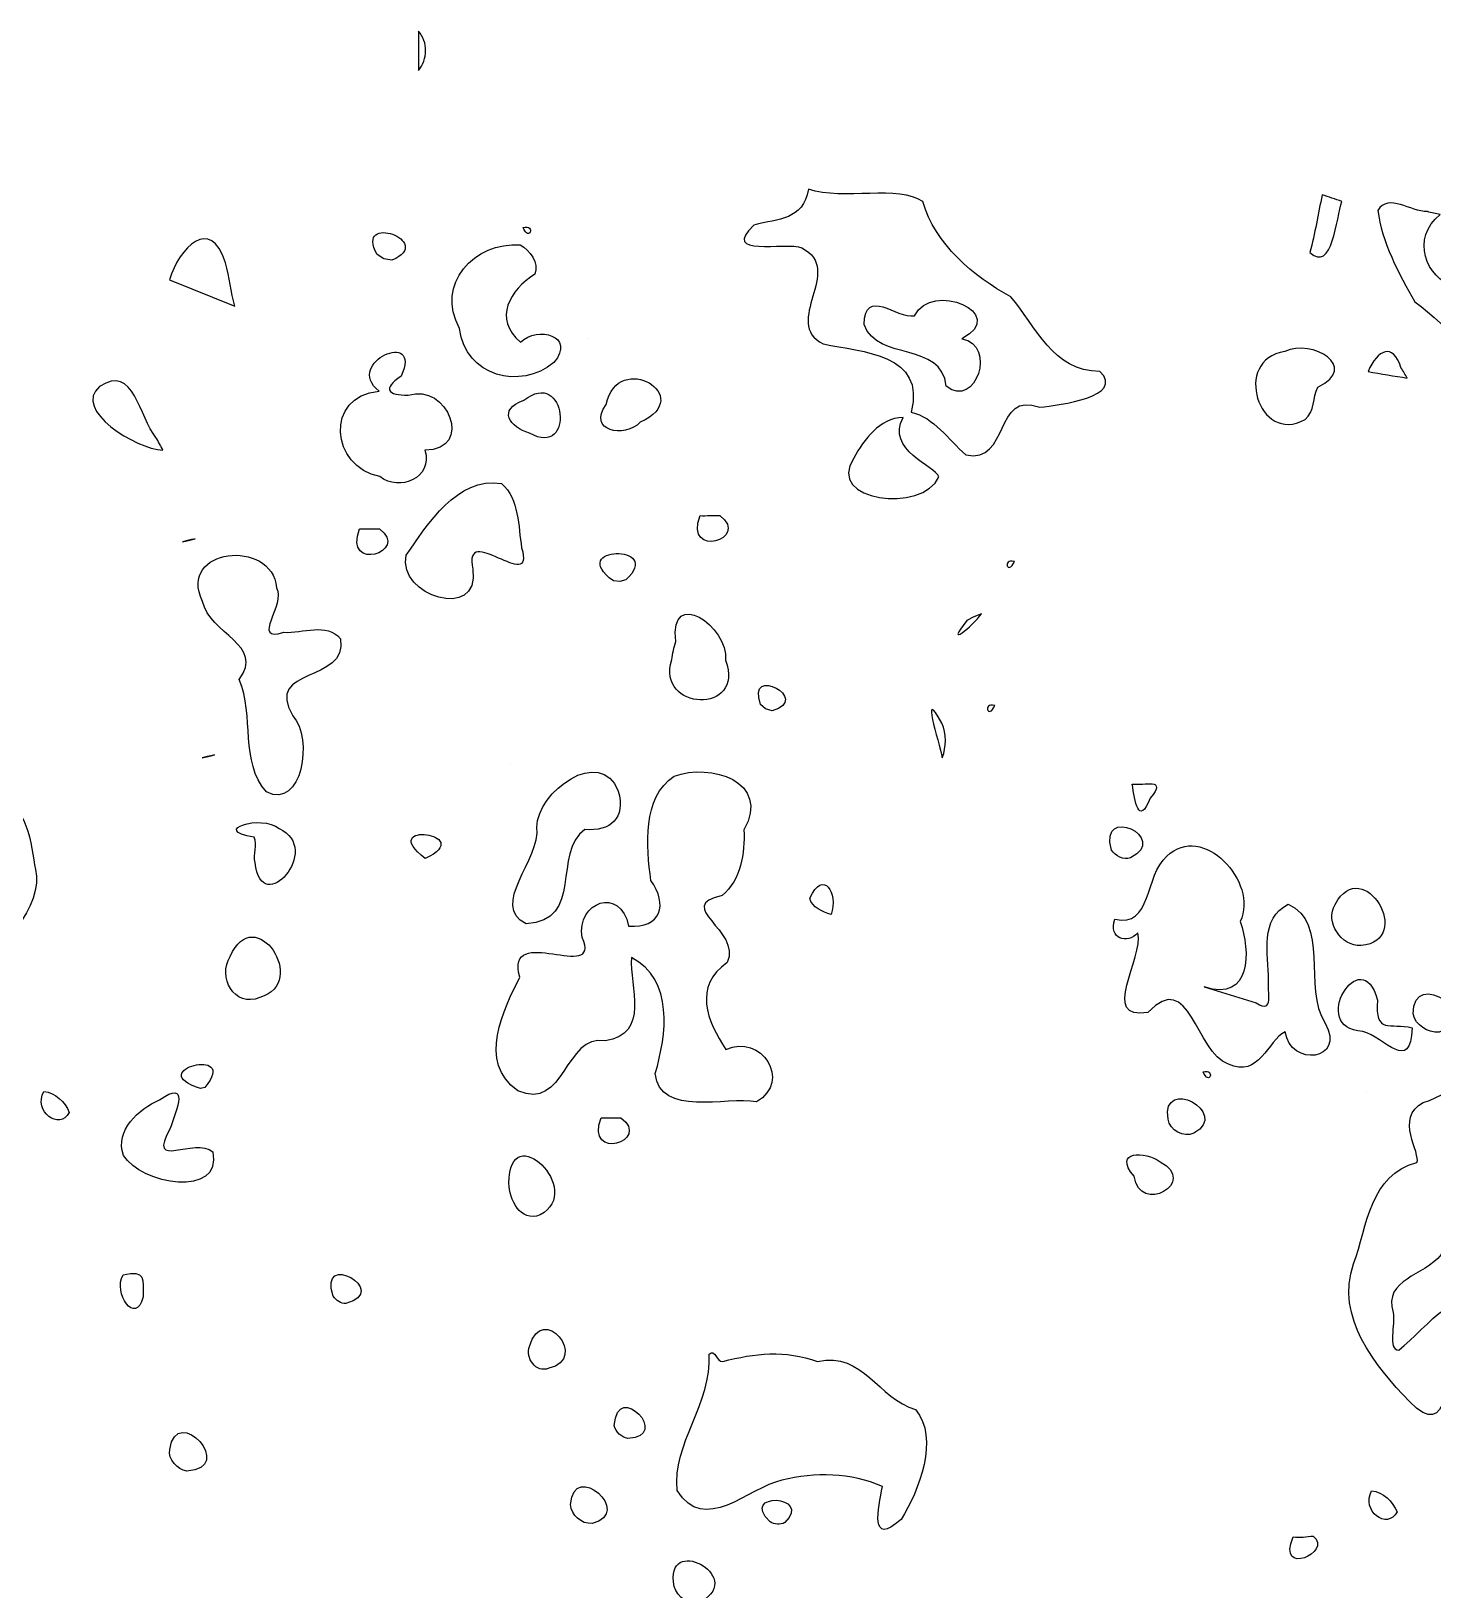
# Model space of a CAD drawing. Header units: centimetres. Extents: x -10.8 to 7.1, y -6.8 to 6.6.
# Drawn here: x -1.379 to -0.103, y 5.178 to 6.598 of the extents above; entities that cross this region are included whole.
import ezdxf

# ---------------------------------------------------------------- set-up
doc = ezdxf.new("R2010")
doc.units = ezdxf.units.CM
doc.header["$MEASUREMENT"] = 0
doc.layers.add('Layer 1', color=7, linetype='Continuous')

msp = doc.modelspace()

# ---------------------------------------------------------------- linework, layer by layer
at = {"layer": 'Layer 1'}
for points, knots in [([(-1.02694, 6.56188), (-1.02694, 6.56188), (-1.02694, 6.59766), (-1.02694, 6.59766), (-1.02694, 6.59766), (-1.01771, 6.58771), (-1.0185, 6.57203), (-1.02694, 6.56188)], [0, 0, 0, 0, 0.3333333, 0.3333333, 0.3333333, 0.3333333, 1, 1, 1, 1]), ([(-0.67176, 6.45364), (-0.63946, 6.44296), (-0.58943, 6.45799), (-0.56763, 6.44238), (-0.56763, 6.44238), (-0.5568, 6.40401), (-0.52103, 6.37391), (-0.4874, 6.35567), (-0.4874, 6.35567), (-0.46505, 6.32967), (-0.44908, 6.28726), (-0.40635, 6.28779), (-0.40635, 6.28779), (-0.38302, 6.2646), (-0.44288, 6.25706), (-0.46103, 6.25508), (-0.46103, 6.25508), (-0.50317, 6.2709), (-0.48786, 6.20335), (-0.52855, 6.21163), (-0.52855, 6.21163), (-0.54459, 6.22603), (-0.55701, 6.24557), (-0.57828, 6.25056), (-0.57828, 6.25056), (-0.56438, 6.30387), (-0.62255, 6.30537), (-0.65836, 6.31271), (-0.65836, 6.31271), (-0.69655, 6.33204), (-0.63866, 6.38006), (-0.67766, 6.40017), (-0.67766, 6.40017), (-0.69236, 6.40657), (-0.75311, 6.39098), (-0.72133, 6.42103), (-0.72133, 6.42103), (-0.69874, 6.4271), (-0.67695, 6.42526), (-0.67176, 6.45364)], [0, 0, 0, 0, 0.0909091, 0.0909091, 0.0909091, 0.0909091, 0.1818182, 0.1818182, 0.1818182, 0.1818182, 0.2727273, 0.2727273, 0.2727273, 0.2727273, 0.3636364, 0.3636364, 0.3636364, 0.3636364, 0.4545455, 0.4545455, 0.4545455, 0.4545455, 0.5454545, 0.5454545, 0.5454545, 0.5454545, 0.6363636, 0.6363636, 0.6363636, 0.6363636, 0.7272727, 0.7272727, 0.7272727, 0.7272727, 0.8181818, 0.8181818, 0.8181818, 0.8181818, 1, 1, 1, 1]), ([(-0.18609, 6.44261), (-0.19087, 6.42796), (-0.19493, 6.3767), (-0.21522, 6.39618), (-0.21522, 6.39618), (-0.21043, 6.41335), (-0.20769, 6.4311), (-0.20398, 6.44858), (-0.20398, 6.44858), (-0.19802, 6.44659), (-0.19205, 6.4446), (-0.18609, 6.44262), (-0.18609, 6.44262), (-0.18609, 6.44262), (-0.18609, 6.44261), (-0.18609, 6.44261)], [0, 0, 0, 0, 0.2, 0.2, 0.2, 0.2, 0.4, 0.4, 0.4, 0.4, 0.6, 0.6, 0.6, 0.6, 1, 1, 1, 1]), ([(-0.09664, 6.43069), (-0.12345, 6.40958), (-0.10917, 6.37207), (-0.08387, 6.36543), (-0.08387, 6.36543), (-0.07466, 6.3317), (-0.01745, 6.37001), (-0.02734, 6.32451), (-0.02734, 6.32451), (-0.01645, 6.29452), (-0.03829, 6.24279), (-0.07172, 6.25153), (-0.07172, 6.25153), (-0.04768, 6.29316), (-0.09006, 6.32769), (-0.11957, 6.35126), (-0.11957, 6.35126), (-0.13442, 6.37596), (-0.14974, 6.40678), (-0.15324, 6.43426), (-0.15324, 6.43426), (-0.14378, 6.45052), (-0.12303, 6.43287), (-0.10821, 6.43326), (-0.10821, 6.43326), (-0.10435, 6.4324), (-0.10049, 6.43154), (-0.09663, 6.43069), (-0.09663, 6.43069), (-0.09663, 6.43069), (-0.09664, 6.43069), (-0.09664, 6.43069)], [0, 0, 0, 0, 0.1111111, 0.1111111, 0.1111111, 0.1111111, 0.2222222, 0.2222222, 0.2222222, 0.2222222, 0.3333333, 0.3333333, 0.3333333, 0.3333333, 0.4444444, 0.4444444, 0.4444444, 0.4444444, 0.5555556, 0.5555556, 0.5555556, 0.5555556, 0.6666667, 0.6666667, 0.6666667, 0.6666667, 0.7777778, 0.7777778, 0.7777778, 0.7777778, 1, 1, 1, 1]), ([(-1.05109, 6.38912), (-1.01035, 6.40597), (-1.0858, 6.43325), (-1.06448, 6.39412), (-1.06448, 6.39412), (-1.06448, 6.39412), (-1.0583, 6.39019), (-1.0583, 6.39019), (-1.0583, 6.39019), (-1.0583, 6.39019), (-1.05109, 6.38911), (-1.05109, 6.38911), (-1.05109, 6.38911), (-1.05109, 6.38911), (-1.05109, 6.38912), (-1.05109, 6.38912)], [0, 0, 0, 0, 0.2, 0.2, 0.2, 0.2, 0.4, 0.4, 0.4, 0.4, 0.6, 0.6, 0.6, 0.6, 1, 1, 1, 1]), ([(-1.19392, 6.3472), (-1.19392, 6.3472), (-1.25355, 6.37105), (-1.25355, 6.37105), (-1.25355, 6.37105), (-1.24482, 6.40055), (-1.21593, 6.43014), (-1.20266, 6.38651), (-1.20266, 6.38651), (-1.1986, 6.37367), (-1.1979, 6.36006), (-1.19392, 6.3472)], [0, 0, 0, 0, 0.25, 0.25, 0.25, 0.25, 0.5, 0.5, 0.5, 0.5, 1, 1, 1, 1]), ([(-0.93409, 6.40307), (-0.97585, 6.40594), (-1.01173, 6.36714), (-0.98935, 6.32692), (-0.98935, 6.32692), (-0.98419, 6.28285), (-0.93384, 6.27057), (-0.90358, 6.2958), (-0.90358, 6.2958), (-0.88282, 6.3203), (-0.91877, 6.32955), (-0.93381, 6.31437), (-0.93381, 6.31437), (-0.95943, 6.33544), (-0.94336, 6.36213), (-0.92084, 6.37634), (-0.92084, 6.37634), (-0.91689, 6.38643), (-0.92543, 6.39821), (-0.93409, 6.40307)], [0, 0, 0, 0, 0.1666667, 0.1666667, 0.1666667, 0.1666667, 0.3333333, 0.3333333, 0.3333333, 0.3333333, 0.5, 0.5, 0.5, 0.5, 0.6666667, 0.6666667, 0.6666667, 0.6666667, 1, 1, 1, 1]), ([(-0.62112, 6.33032), (-0.60807, 6.29598), (-0.55073, 6.3157), (-0.54627, 6.27417), (-0.54627, 6.27417), (-0.51907, 6.25296), (-0.50025, 6.31178), (-0.53196, 6.31738), (-0.53196, 6.31738), (-0.48842, 6.34089), (-0.55958, 6.37054), (-0.57517, 6.33849), (-0.57517, 6.33849), (-0.59204, 6.33539), (-0.61989, 6.36556), (-0.62112, 6.33032)], [0, 0, 0, 0, 0.2, 0.2, 0.2, 0.2, 0.4, 0.4, 0.4, 0.4, 0.6, 0.6, 0.6, 0.6, 1, 1, 1, 1]), ([(-1.04273, 6.28345), (-1.0224, 6.32677), (-1.09552, 6.29639), (-1.06271, 6.26967), (-1.06271, 6.26967), (-1.11275, 6.26546), (-1.10663, 6.20041), (-1.06215, 6.19191), (-1.06215, 6.19191), (-1.04398, 6.17789), (-1.01329, 6.19064), (-1.02097, 6.21599), (-1.02097, 6.21599), (-0.97585, 6.21608), (-1.00011, 6.27812), (-1.03629, 6.26598), (-1.03629, 6.26598), (-1.05453, 6.26633), (-1.06041, 6.27125), (-1.04274, 6.28343), (-1.04274, 6.28343), (-1.04274, 6.28343), (-1.04273, 6.28345), (-1.04273, 6.28345)], [0, 0, 0, 0, 0.1428571, 0.1428571, 0.1428571, 0.1428571, 0.2857143, 0.2857143, 0.2857143, 0.2857143, 0.4285714, 0.4285714, 0.4285714, 0.4285714, 0.5714286, 0.5714286, 0.5714286, 0.5714286, 0.7142857, 0.7142857, 0.7142857, 0.7142857, 1, 1, 1, 1]), ([(-0.82483, 6.24141), (-0.77303, 6.26493), (-0.84505, 6.30797), (-0.85592, 6.25771), (-0.85592, 6.25771), (-0.87387, 6.23346), (-0.83904, 6.22648), (-0.82483, 6.24141)], [0, 0, 0, 0, 0.3333333, 0.3333333, 0.3333333, 0.3333333, 1, 1, 1, 1]), ([(-0.2196, 6.24397), (-0.26169, 6.22015), (-0.2864, 6.29848), (-0.23798, 6.30582), (-0.23798, 6.30582), (-0.21265, 6.31779), (-0.16952, 6.2918), (-0.2078, 6.27338), (-0.2078, 6.27338), (-0.21308, 6.2641), (-0.21013, 6.25096), (-0.2196, 6.24397)], [0, 0, 0, 0, 0.25, 0.25, 0.25, 0.25, 0.5, 0.5, 0.5, 0.5, 1, 1, 1, 1]), ([(-0.12645, 6.2816), (-0.13838, 6.28359), (-0.1503, 6.28558), (-0.16223, 6.28756), (-0.16223, 6.28756), (-0.15346, 6.30764), (-0.1397, 6.31416), (-0.13224, 6.29125), (-0.13224, 6.29125), (-0.13031, 6.28803), (-0.12838, 6.28482), (-0.12645, 6.2816)], [0, 0, 0, 0, 0.25, 0.25, 0.25, 0.25, 0.5, 0.5, 0.5, 0.5, 1, 1, 1, 1]), ([(-1.2595, 6.216), (-1.28417, 6.21701), (-1.34238, 6.25267), (-1.31719, 6.27387), (-1.31719, 6.27387), (-1.28585, 6.29576), (-1.28085, 6.24502), (-1.26585, 6.22765), (-1.26585, 6.22765), (-1.26373, 6.22377), (-1.26161, 6.21988), (-1.25949, 6.216), (-1.25949, 6.216), (-1.25949, 6.216), (-1.2595, 6.216), (-1.2595, 6.216)], [0, 0, 0, 0, 0.2, 0.2, 0.2, 0.2, 0.4, 0.4, 0.4, 0.4, 0.6, 0.6, 0.6, 0.6, 1, 1, 1, 1]), ([(-0.92566, 6.23145), (-0.88347, 6.2077), (-0.89246, 6.29232), (-0.93087, 6.26145), (-0.93087, 6.26145), (-0.95524, 6.2528), (-0.94379, 6.23693), (-0.92566, 6.23145)], [0, 0, 0, 0, 0.3333333, 0.3333333, 0.3333333, 0.3333333, 1, 1, 1, 1]), ([(-0.58562, 6.24582), (-0.60142, 6.21605), (-0.55651, 6.2014), (-0.5529, 6.19179), (-0.5529, 6.19179), (-0.56731, 6.15822), (-0.65717, 6.16925), (-0.63042, 6.20885), (-0.63042, 6.20885), (-0.62087, 6.22581), (-0.60713, 6.24515), (-0.58562, 6.24582)], [0, 0, 0, 0, 0.25, 0.25, 0.25, 0.25, 0.5, 0.5, 0.5, 0.5, 1, 1, 1, 1]), ([(-0.95125, 6.18577), (-0.99188, 6.19163), (-1.01823, 6.14869), (-1.038, 6.12039), (-1.038, 6.12039), (-1.04636, 6.08297), (-0.97094, 6.05959), (-0.97722, 6.10748), (-0.97722, 6.10748), (-0.98736, 6.1524), (-0.91968, 6.08341), (-0.93294, 6.12701), (-0.93294, 6.12701), (-0.93606, 6.14708), (-0.93498, 6.17081), (-0.95124, 6.18576), (-0.95124, 6.18576), (-0.95124, 6.18576), (-0.95125, 6.18577), (-0.95125, 6.18577)], [0, 0, 0, 0, 0.1666667, 0.1666667, 0.1666667, 0.1666667, 0.3333333, 0.3333333, 0.3333333, 0.3333333, 0.5, 0.5, 0.5, 0.5, 0.6666667, 0.6666667, 0.6666667, 0.6666667, 1, 1, 1, 1]), ([(-0.77049, 6.15636), (-0.78519, 6.11604), (-0.72406, 6.13506), (-0.75233, 6.15636), (-0.75233, 6.15636), (-0.75838, 6.15651), (-0.76444, 6.1562), (-0.77049, 6.15636)], [0, 0, 0, 0, 0.3333333, 0.3333333, 0.3333333, 0.3333333, 1, 1, 1, 1]), ([(-1.15599, 6.09065), (-1.16038, 6.13612), (-1.24679, 6.12693), (-1.22351, 6.07829), (-1.22351, 6.07829), (-1.21701, 6.04838), (-1.16611, 6.03844), (-1.19002, 6.00707), (-1.19002, 6.00707), (-1.17595, 5.97356), (-1.18951, 5.9326), (-1.16534, 5.90465), (-1.16534, 5.90465), (-1.13247, 5.88805), (-1.12266, 5.95368), (-1.14124, 5.97398), (-1.14124, 5.97398), (-1.1681, 6.01953), (-1.09067, 6.00293), (-1.09791, 6.04426), (-1.09791, 6.04426), (-1.11045, 6.05931), (-1.13235, 6.04911), (-1.14936, 6.05009), (-1.14936, 6.05009), (-1.18053, 6.04073), (-1.14722, 6.07544), (-1.15599, 6.09065)], [0, 0, 0, 0, 0.125, 0.125, 0.125, 0.125, 0.25, 0.25, 0.25, 0.25, 0.375, 0.375, 0.375, 0.375, 0.5, 0.5, 0.5, 0.5, 0.625, 0.625, 0.625, 0.625, 0.75, 0.75, 0.75, 0.75, 1, 1, 1, 1]), ([(-1.0806, 6.14444), (-1.0953, 6.10412), (-1.03417, 6.12314), (-1.06244, 6.14444), (-1.06244, 6.14444), (-1.06849, 6.14459), (-1.07455, 6.14428), (-1.0806, 6.14444)], [0, 0, 0, 0, 0.3333333, 0.3333333, 0.3333333, 0.3333333, 1, 1, 1, 1]), ([(-0.83795, 6.09774), (-0.80229, 6.13136), (-0.89319, 6.12857), (-0.84933, 6.09696), (-0.84933, 6.09696), (-0.84933, 6.09696), (-0.84357, 6.09629), (-0.84357, 6.09629), (-0.84357, 6.09629), (-0.84357, 6.09629), (-0.83795, 6.09774), (-0.83795, 6.09774)], [0, 0, 0, 0, 0.25, 0.25, 0.25, 0.25, 0.5, 0.5, 0.5, 0.5, 1, 1, 1, 1]), ([(-0.79616, 6.02517), (-0.81112, 5.97819), (-0.72859, 5.97465), (-0.7473, 6.02471), (-0.7473, 6.02471), (-0.74429, 6.05542), (-0.79884, 6.09243), (-0.79249, 6.04166), (-0.79249, 6.04166), (-0.79395, 6.03622), (-0.79572, 6.03082), (-0.79617, 6.02517), (-0.79617, 6.02517), (-0.79617, 6.02517), (-0.79616, 6.02517), (-0.79616, 6.02517)], [0, 0, 0, 0, 0.2, 0.2, 0.2, 0.2, 0.4, 0.4, 0.4, 0.4, 0.6, 0.6, 0.6, 0.6, 1, 1, 1, 1]), ([(-0.51409, 6.06691), (-0.52249, 6.05585), (-0.54873, 6.03385), (-0.52757, 6.06079), (-0.52757, 6.06079), (-0.52757, 6.06079), (-0.52106, 6.06426), (-0.52106, 6.06426), (-0.52106, 6.06426), (-0.52106, 6.06426), (-0.51409, 6.06691), (-0.51409, 6.06691)], [0, 0, 0, 0, 0.25, 0.25, 0.25, 0.25, 0.5, 0.5, 0.5, 0.5, 1, 1, 1, 1]), ([(-0.70492, 5.97865), (-0.66746, 5.98888), (-0.72906, 6.02168), (-0.71533, 5.98441), (-0.71533, 5.98441), (-0.71533, 5.98441), (-0.71074, 5.98039), (-0.71074, 5.98039), (-0.71074, 5.98039), (-0.71074, 5.98039), (-0.70492, 5.97866), (-0.70492, 5.97866), (-0.70492, 5.97866), (-0.70492, 5.97866), (-0.70492, 5.97865), (-0.70492, 5.97865)], [0, 0, 0, 0, 0.2, 0.2, 0.2, 0.2, 0.4, 0.4, 0.4, 0.4, 0.6, 0.6, 0.6, 0.6, 1, 1, 1, 1]), ([(-0.54987, 5.93572), (-0.55283, 5.95051), (-0.57049, 6.00362), (-0.55031, 5.96746), (-0.55031, 5.96746), (-0.54597, 5.95746), (-0.54605, 5.94586), (-0.54987, 5.93572)], [0, 0, 0, 0, 0.3333333, 0.3333333, 0.3333333, 0.3333333, 1, 1, 1, 1]), ([(-0.84488, 5.90542), (-0.86099, 5.9473), (-0.9189, 5.90462), (-0.91898, 5.87264), (-0.91898, 5.87264), (-0.91522, 5.84311), (-0.96256, 5.8012), (-0.92888, 5.78459), (-0.92888, 5.78459), (-0.87584, 5.78702), (-0.9056, 5.84918), (-0.87531, 5.87052), (-0.87531, 5.87052), (-0.85207, 5.8682), (-0.83778, 5.881), (-0.84487, 5.90541), (-0.84487, 5.90541), (-0.84487, 5.90541), (-0.84488, 5.90542), (-0.84488, 5.90542)], [0, 0, 0, 0, 0.1666667, 0.1666667, 0.1666667, 0.1666667, 0.3333333, 0.3333333, 0.3333333, 0.3333333, 0.5, 0.5, 0.5, 0.5, 0.6666667, 0.6666667, 0.6666667, 0.6666667, 1, 1, 1, 1]), ([(-0.7305, 5.87012), (-0.70547, 5.91443), (-0.7614, 5.93149), (-0.79396, 5.91892), (-0.79396, 5.91892), (-0.82365, 5.89945), (-0.81909, 5.85488), (-0.81525, 5.82409), (-0.81525, 5.82409), (-0.79932, 5.80221), (-0.8061, 5.78033), (-0.83552, 5.78238), (-0.83552, 5.78238), (-0.84246, 5.81895), (-0.88333, 5.80485), (-0.87774, 5.77196), (-0.87774, 5.77196), (-0.85907, 5.7297), (-0.94907, 5.78671), (-0.93459, 5.7359), (-0.93459, 5.7359), (-0.949, 5.70734), (-0.97377, 5.65851), (-0.93628, 5.63242), (-0.93628, 5.63242), (-0.89372, 5.61338), (-0.89367, 5.68431), (-0.85696, 5.67808), (-0.85696, 5.67808), (-0.81554, 5.68388), (-0.83459, 5.72763), (-0.83296, 5.75392), (-0.83296, 5.75392), (-0.79427, 5.73326), (-0.80062, 5.68375), (-0.81128, 5.64816), (-0.81128, 5.64816), (-0.80709, 5.60783), (-0.7463, 5.62762), (-0.71916, 5.62228), (-0.71916, 5.62228), (-0.68607, 5.64161), (-0.71524, 5.685), (-0.74691, 5.66995), (-0.74691, 5.66995), (-0.76424, 5.69602), (-0.77683, 5.72768), (-0.74573, 5.74936), (-0.74573, 5.74936), (-0.73222, 5.77872), (-0.79537, 5.80042), (-0.75035, 5.81029), (-0.75035, 5.81029), (-0.7329, 5.82457), (-0.72975, 5.84896), (-0.7305, 5.8701), (-0.7305, 5.8701), (-0.7305, 5.8701), (-0.7305, 5.87012), (-0.7305, 5.87012)], [0, 0, 0, 0, 0.0625, 0.0625, 0.0625, 0.0625, 0.125, 0.125, 0.125, 0.125, 0.1875, 0.1875, 0.1875, 0.1875, 0.25, 0.25, 0.25, 0.25, 0.3125, 0.3125, 0.3125, 0.3125, 0.375, 0.375, 0.375, 0.375, 0.4375, 0.4375, 0.4375, 0.4375, 0.5, 0.5, 0.5, 0.5, 0.5625, 0.5625, 0.5625, 0.5625, 0.625, 0.625, 0.625, 0.625, 0.6875, 0.6875, 0.6875, 0.6875, 0.75, 0.75, 0.75, 0.75, 0.8125, 0.8125, 0.8125, 0.8125, 0.875, 0.875, 0.875, 0.875, 1, 1, 1, 1]), ([(-0.37692, 5.91186), (-0.3746, 5.89651), (-0.37142, 5.87251), (-0.36055, 5.89906), (-0.36055, 5.89906), (-0.34425, 5.91794), (-0.36656, 5.91028), (-0.37692, 5.91186)], [0, 0, 0, 0, 0.3333333, 0.3333333, 0.3333333, 0.3333333, 1, 1, 1, 1]), ([(-1.41456, 5.89397), (-1.41038, 5.85434), (-1.43978, 5.81877), (-1.43496, 5.78032), (-1.43496, 5.78032), (-1.40831, 5.74499), (-1.36765, 5.80381), (-1.37563, 5.83406), (-1.37563, 5.83406), (-1.37985, 5.85506), (-1.38217, 5.89941), (-1.41226, 5.89397), (-1.41226, 5.89397), (-1.41226, 5.89397), (-1.41422, 5.89397), (-1.41422, 5.89397), (-1.41422, 5.89397), (-1.41422, 5.89397), (-10.79533, 5.89397), (-10.79533, 5.89397), (-10.79533, 5.89397), (-10.79533, 5.89397), (-1.41456, 5.89397), (-1.41456, 5.89397)], [0, 0, 0, 0, 0.1428571, 0.1428571, 0.1428571, 0.1428571, 0.2857143, 0.2857143, 0.2857143, 0.2857143, 0.4285714, 0.4285714, 0.4285714, 0.4285714, 0.5714286, 0.5714286, 0.5714286, 0.5714286, 0.7142857, 0.7142857, 0.7142857, 0.7142857, 1, 1, 1, 1]), ([(-0.37847, 5.84471), (-0.34176, 5.86272), (-0.40833, 5.89443), (-0.39568, 5.85173), (-0.39568, 5.85173), (-0.39236, 5.84594), (-0.38496, 5.84263), (-0.37847, 5.84471)], [0, 0, 0, 0, 0.3333333, 0.3333333, 0.3333333, 0.3333333, 1, 1, 1, 1]), ([(-1.1756, 5.84042), (-1.16984, 5.78775), (-1.11307, 5.85316), (-1.1538, 5.87136), (-1.1538, 5.87136), (-1.16925, 5.88475), (-1.21746, 5.8698), (-1.17641, 5.86335), (-1.17641, 5.86335), (-1.17298, 5.85613), (-1.17747, 5.84795), (-1.1756, 5.84042)], [0, 0, 0, 0, 0.25, 0.25, 0.25, 0.25, 0.5, 0.5, 0.5, 0.5, 1, 1, 1, 1]), ([(-0.27857, 5.78663), (-0.26153, 5.82272), (-0.31296, 5.87757), (-0.3454, 5.84616), (-0.3454, 5.84616), (-0.36567, 5.82894), (-0.35885, 5.7802), (-0.39268, 5.78881), (-0.39268, 5.78881), (-0.39879, 5.77053), (-0.38145, 5.76558), (-0.37181, 5.77627), (-0.37181, 5.77627), (-0.36626, 5.75406), (-0.40695, 5.69547), (-0.36273, 5.70388), (-0.36273, 5.70388), (-0.32401, 5.74423), (-0.31986, 5.66784), (-0.28928, 5.65657), (-0.28928, 5.65657), (-0.26156, 5.64394), (-0.25358, 5.67791), (-0.23765, 5.68624), (-0.23765, 5.68624), (-0.23283, 5.65362), (-0.18186, 5.6596), (-0.20134, 5.69412), (-0.20134, 5.69412), (-0.22202, 5.72662), (-0.19714, 5.78607), (-0.23483, 5.80239), (-0.23483, 5.80239), (-0.26086, 5.78995), (-0.25319, 5.75673), (-0.2528, 5.73322), (-0.2528, 5.73322), (-0.25405, 5.72295), (-0.2472, 5.70174), (-0.26404, 5.71255), (-0.26404, 5.71255), (-0.26404, 5.71255), (-0.3113, 5.727), (-0.3113, 5.727), (-0.3113, 5.727), (-0.26795, 5.71335), (-0.26925, 5.75942), (-0.27856, 5.78663), (-0.27856, 5.78663), (-0.27856, 5.78663), (-0.27857, 5.78663), (-0.27857, 5.78663)], [0, 0, 0, 0, 0.0714286, 0.0714286, 0.0714286, 0.0714286, 0.1428571, 0.1428571, 0.1428571, 0.1428571, 0.2142857, 0.2142857, 0.2142857, 0.2142857, 0.2857143, 0.2857143, 0.2857143, 0.2857143, 0.3571429, 0.3571429, 0.3571429, 0.3571429, 0.4285714, 0.4285714, 0.4285714, 0.4285714, 0.5, 0.5, 0.5, 0.5, 0.5714286, 0.5714286, 0.5714286, 0.5714286, 0.6428571, 0.6428571, 0.6428571, 0.6428571, 0.7142857, 0.7142857, 0.7142857, 0.7142857, 0.7857143, 0.7857143, 0.7857143, 0.7857143, 0.8571429, 0.8571429, 0.8571429, 0.8571429, 1, 1, 1, 1]), ([(-0.16861, 5.76478), (-0.11885, 5.7689), (-0.16657, 5.84926), (-0.19222, 5.80225), (-0.19222, 5.80225), (-0.20162, 5.78614), (-0.18676, 5.7638), (-0.16861, 5.76478)], [0, 0, 0, 0, 0.3333333, 0.3333333, 0.3333333, 0.3333333, 1, 1, 1, 1]), ([(-0.65118, 5.79293), (-0.64403, 5.8129), (-0.65858, 5.83458), (-0.6704, 5.80805), (-0.6704, 5.80805), (-0.66895, 5.7992), (-0.65844, 5.79567), (-0.65118, 5.79293)], [0, 0, 0, 0, 0.3333333, 0.3333333, 0.3333333, 0.3333333, 1, 1, 1, 1]), ([(-1.17135, 5.71743), (-1.12533, 5.73096), (-1.17598, 5.80614), (-1.19833, 5.75478), (-1.19833, 5.75478), (-1.20982, 5.73638), (-1.19484, 5.70757), (-1.17135, 5.71743)], [0, 0, 0, 0, 0.3333333, 0.3333333, 0.3333333, 0.3333333, 1, 1, 1, 1]), ([(-0.15364, 5.71505), (-0.16784, 5.76947), (-0.21772, 5.68886), (-0.16697, 5.68659), (-0.16697, 5.68659), (-0.14713, 5.68106), (-0.12343, 5.64765), (-0.12206, 5.68982), (-0.12206, 5.68982), (-0.14225, 5.69488), (-0.15598, 5.68309), (-0.15364, 5.71505)], [0, 0, 0, 0, 0.25, 0.25, 0.25, 0.25, 0.5, 0.5, 0.5, 0.5, 1, 1, 1, 1]), ([(-0.0975, 5.68577), (-0.05428, 5.69879), (-0.12158, 5.74653), (-0.12115, 5.70244), (-0.12115, 5.70244), (-0.11887, 5.69191), (-0.10779, 5.68524), (-0.0975, 5.68577)], [0, 0, 0, 0, 0.3333333, 0.3333333, 0.3333333, 0.3333333, 1, 1, 1, 1]), ([(-1.22125, 5.63556), (-1.18898, 5.67397), (-1.2787, 5.65101), (-1.22522, 5.63447), (-1.22522, 5.63447), (-1.22522, 5.63447), (-1.22125, 5.63556), (-1.22125, 5.63556)], [0, 0, 0, 0, 0.3333333, 0.3333333, 0.3333333, 0.3333333, 1, 1, 1, 1]), ([(-0.01789, 5.64737), (-0.04904, 5.66969), (-0.08184, 5.63004), (-0.11196, 5.62185), (-0.11196, 5.62185), (-0.1387, 5.60797), (-0.11346, 5.57494), (-0.11778, 5.56719), (-0.11778, 5.56719), (-0.1603, 5.55595), (-0.16289, 5.50964), (-0.17531, 5.47468), (-0.17531, 5.47468), (-0.19222, 5.42609), (-0.15604, 5.38216), (-0.12453, 5.34951), (-0.12453, 5.34951), (-0.08731, 5.30952), (-0.09025, 5.37824), (-0.08428, 5.40073), (-0.08428, 5.40073), (-0.06715, 5.39735), (-0.02495, 5.39323), (-0.04475, 5.42527), (-0.04475, 5.42527), (-0.07832, 5.46602), (-0.10773, 5.41606), (-0.13416, 5.39627), (-0.13416, 5.39627), (-0.14521, 5.39646), (-0.1368, 5.42017), (-0.13943, 5.43054), (-0.13943, 5.43054), (-0.14848, 5.4612), (-0.11106, 5.46352), (-0.09568, 5.48317), (-0.09568, 5.48317), (-0.0673, 5.50463), (-0.04558, 5.5749), (-0.00598, 5.52793), (-0.00598, 5.52793), (0.03608, 5.51815), (0.02419, 5.60383), (-0.01401, 5.60421), (-0.01401, 5.60421), (-0.02832, 5.60339), (-0.05302, 5.58816), (-0.04345, 5.6168), (-0.04345, 5.6168), (-0.03775, 5.63114), (-0.00683, 5.62234), (-0.0179, 5.64736), (-0.0179, 5.64736), (-0.0179, 5.64736), (-0.01789, 5.64737), (-0.01789, 5.64737)], [0, 0, 0, 0, 0.0666667, 0.0666667, 0.0666667, 0.0666667, 0.1333333, 0.1333333, 0.1333333, 0.1333333, 0.2, 0.2, 0.2, 0.2, 0.2666667, 0.2666667, 0.2666667, 0.2666667, 0.3333333, 0.3333333, 0.3333333, 0.3333333, 0.4, 0.4, 0.4, 0.4, 0.4666667, 0.4666667, 0.4666667, 0.4666667, 0.5333333, 0.5333333, 0.5333333, 0.5333333, 0.6, 0.6, 0.6, 0.6, 0.6666667, 0.6666667, 0.6666667, 0.6666667, 0.7333333, 0.7333333, 0.7333333, 0.7333333, 0.8, 0.8, 0.8, 0.8, 0.8666667, 0.8666667, 0.8666667, 0.8666667, 1, 1, 1, 1]), ([(-1.29538, 5.5736), (-1.27981, 5.54705), (-1.20506, 5.53442), (-1.21414, 5.57674), (-1.21414, 5.57674), (-1.22992, 5.59146), (-1.27508, 5.55881), (-1.25284, 5.59812), (-1.25284, 5.59812), (-1.24692, 5.61602), (-1.23497, 5.64301), (-1.26267, 5.62424), (-1.26267, 5.62424), (-1.28141, 5.61544), (-1.30374, 5.59703), (-1.29537, 5.5736), (-1.29537, 5.5736), (-1.29537, 5.5736), (-1.29538, 5.5736), (-1.29538, 5.5736)], [0, 0, 0, 0, 0.1666667, 0.1666667, 0.1666667, 0.1666667, 0.3333333, 0.3333333, 0.3333333, 0.3333333, 0.5, 0.5, 0.5, 0.5, 0.6666667, 0.6666667, 0.6666667, 0.6666667, 1, 1, 1, 1]), ([(-0.32077, 5.59382), (-0.28686, 5.61248), (-0.35073, 5.64682), (-0.34432, 5.60653), (-0.34432, 5.60653), (-0.34259, 5.59627), (-0.33019, 5.58953), (-0.32077, 5.59382)], [0, 0, 0, 0, 0.3333333, 0.3333333, 0.3333333, 0.3333333, 1, 1, 1, 1]), ([(-1.36795, 5.63186), (-1.37802, 5.61386), (-1.35355, 5.59543), (-1.34479, 5.61281), (-1.34479, 5.61281), (-1.3487, 5.62204), (-1.35759, 5.63085), (-1.36795, 5.63186)], [0, 0, 0, 0, 0.3333333, 0.3333333, 0.3333333, 0.3333333, 1, 1, 1, 1]), ([(-0.9161, 5.51943), (-0.87436, 5.54134), (-0.94428, 5.60946), (-0.94453, 5.54815), (-0.94453, 5.54815), (-0.9442, 5.53371), (-0.93407, 5.51204), (-0.9161, 5.51943)], [0, 0, 0, 0, 0.3333333, 0.3333333, 0.3333333, 0.3333333, 1, 1, 1, 1]), ([(-0.86061, 5.60787), (-0.87531, 5.56755), (-0.81418, 5.58657), (-0.84245, 5.60787), (-0.84245, 5.60787), (-0.8485, 5.60802), (-0.85456, 5.60771), (-0.86061, 5.60787)], [0, 0, 0, 0, 0.3333333, 0.3333333, 0.3333333, 0.3333333, 1, 1, 1, 1]), ([(-0.37515, 5.55455), (-0.37044, 5.51887), (-0.31618, 5.54887), (-0.35139, 5.56776), (-0.35139, 5.56776), (-0.36493, 5.57736), (-0.39531, 5.57842), (-0.37515, 5.55455)], [0, 0, 0, 0, 0.3333333, 0.3333333, 0.3333333, 0.3333333, 1, 1, 1, 1]), ([(-1.09288, 5.43856), (-1.05123, 5.45025), (-1.11896, 5.48787), (-1.10444, 5.44528), (-1.10444, 5.44528), (-1.10184, 5.44151), (-1.09756, 5.43859), (-1.09288, 5.43856)], [0, 0, 0, 0, 0.3333333, 0.3333333, 0.3333333, 0.3333333, 1, 1, 1, 1]), ([(-1.29581, 5.46474), (-1.30528, 5.44834), (-1.28441, 5.41762), (-1.27756, 5.44476), (-1.27756, 5.44476), (-1.27734, 5.46069), (-1.27505, 5.46987), (-1.29581, 5.46474)], [0, 0, 0, 0, 0.3333333, 0.3333333, 0.3333333, 0.3333333, 1, 1, 1, 1]), ([(-0.90822, 5.37964), (-0.87058, 5.38806), (-0.91439, 5.44089), (-0.92564, 5.39955), (-0.92564, 5.39955), (-0.92964, 5.38913), (-0.92, 5.37496), (-0.90822, 5.37964)], [0, 0, 0, 0, 0.3333333, 0.3333333, 0.3333333, 0.3333333, 1, 1, 1, 1]), ([(-0.76209, 5.3924), (-0.7594, 5.34828), (-0.79571, 5.31089), (-0.79132, 5.26833), (-0.79132, 5.26833), (-0.76676, 5.22749), (-0.72638, 5.27074), (-0.69599, 5.27777), (-0.69599, 5.27777), (-0.66587, 5.28515), (-0.633, 5.28457), (-0.60433, 5.27196), (-0.60433, 5.27196), (-0.60845, 5.25227), (-0.61611, 5.21595), (-0.58746, 5.242), (-0.58746, 5.242), (-0.57081, 5.26837), (-0.55244, 5.31572), (-0.57415, 5.34209), (-0.57415, 5.34209), (-0.60887, 5.35202), (-0.62121, 5.39488), (-0.66362, 5.38596), (-0.66362, 5.38596), (-0.69303, 5.39639), (-0.72063, 5.39359), (-0.74962, 5.38583), (-0.74962, 5.38583), (-0.75572, 5.38535), (-0.75665, 5.39783), (-0.7621, 5.3924), (-0.7621, 5.3924), (-0.7621, 5.3924), (-0.76209, 5.3924), (-0.76209, 5.3924)], [0, 0, 0, 0, 0.1, 0.1, 0.1, 0.1, 0.2, 0.2, 0.2, 0.2, 0.3, 0.3, 0.3, 0.3, 0.4, 0.4, 0.4, 0.4, 0.5, 0.5, 0.5, 0.5, 0.6, 0.6, 0.6, 0.6, 0.7, 0.7, 0.7, 0.7, 0.8, 0.8, 0.8, 0.8, 1, 1, 1, 1]), ([(-0.83624, 5.31583), (-0.79565, 5.31659), (-0.8461, 5.37027), (-0.84856, 5.32743), (-0.84856, 5.32743), (-0.8473, 5.32154), (-0.8422, 5.31672), (-0.83624, 5.31583)], [0, 0, 0, 0, 0.3333333, 0.3333333, 0.3333333, 0.3333333, 1, 1, 1, 1]), ([(-1.23791, 5.28604), (-1.19181, 5.28796), (-1.24703, 5.34934), (-1.25328, 5.30556), (-1.25328, 5.30556), (-1.25516, 5.29653), (-1.24626, 5.28766), (-1.23791, 5.28604)], [0, 0, 0, 0, 0.3333333, 0.3333333, 0.3333333, 0.3333333, 1, 1, 1, 1]), ([(-0.86882, 5.23834), (-0.82991, 5.24783), (-0.88587, 5.29683), (-0.88829, 5.25553), (-0.88829, 5.25553), (-0.88787, 5.24581), (-0.87851, 5.23757), (-0.86882, 5.23834)], [0, 0, 0, 0, 0.3333333, 0.3333333, 0.3333333, 0.3333333, 1, 1, 1, 1]), ([(-0.69325, 5.23915), (-0.66674, 5.26449), (-0.73567, 5.26756), (-0.70667, 5.23976), (-0.70667, 5.23976), (-0.70264, 5.23752), (-0.69744, 5.23687), (-0.69325, 5.23915)], [0, 0, 0, 0, 0.3333333, 0.3333333, 0.3333333, 0.3333333, 1, 1, 1, 1]), ([(-0.15892, 5.26801), (-0.16899, 5.25001), (-0.14452, 5.23158), (-0.13576, 5.24896), (-0.13576, 5.24896), (-0.13967, 5.25819), (-0.14856, 5.267), (-0.15892, 5.26801)], [0, 0, 0, 0, 0.3333333, 0.3333333, 0.3333333, 0.3333333, 1, 1, 1, 1]), ([(-0.76893, 5.16754), (-0.72909, 5.19051), (-0.80337, 5.22977), (-0.794, 5.18091), (-0.794, 5.18091), (-0.7912, 5.17078), (-0.77922, 5.16225), (-0.76893, 5.16754)], [0, 0, 0, 0, 0.3333333, 0.3333333, 0.3333333, 0.3333333, 1, 1, 1, 1]), ([(-0.23042, 5.22616), (-0.24584, 5.18904), (-0.19387, 5.2122), (-0.21215, 5.22666), (-0.21215, 5.22666), (-0.21824, 5.22676), (-0.22435, 5.22488), (-0.23042, 5.22616)], [0, 0, 0, 0, 0.3333333, 0.3333333, 0.3333333, 0.3333333, 1, 1, 1, 1])]:
    msp.add_open_spline(points, degree=3, knots=knots, dxfattribs=at)
for points in [[(-0.93152, 6.41876), (-0.92597, 6.40528), (-0.91995, 6.42166), (-0.93152, 6.41876)], [(-0.87188, 6.31738), (-0.87188, 6.31738), (-0.87188, 6.31738), (-0.87188, 6.31738)], [(-1.24161, 6.13251), (-1.22839, 6.13581), (-1.22472, 6.13673), (-1.24161, 6.13251)], [(-0.48427, 6.11462), (-0.48982, 6.10114), (-0.49584, 6.11752), (-0.48427, 6.11462)], [(-0.50216, 5.98342), (-0.50771, 5.96994), (-0.51373, 5.98632), (-0.50216, 5.98342)], [(-1.22373, 5.93572), (-1.21051, 5.93902), (-1.20684, 5.93994), (-1.22373, 5.93572)], [(-0.94345, 5.92975), (-0.94345, 5.92975), (-0.94345, 5.92975), (-0.94345, 5.92975)], [(-1.02061, 5.84394), (-0.97224, 5.86699), (-1.0661, 5.87894), (-1.02061, 5.84394)], [(-0.31236, 5.64975), (-0.30681, 5.63627), (-0.30079, 5.65265), (-0.31236, 5.64975)], [(-0.16327, 5.63186), (-0.16327, 5.63186), (-0.16327, 5.63186), (-0.16327, 5.63186)]]:
    msp.add_open_spline(points, degree=3, dxfattribs=at)

doc.saveas('drawing.dxf')
